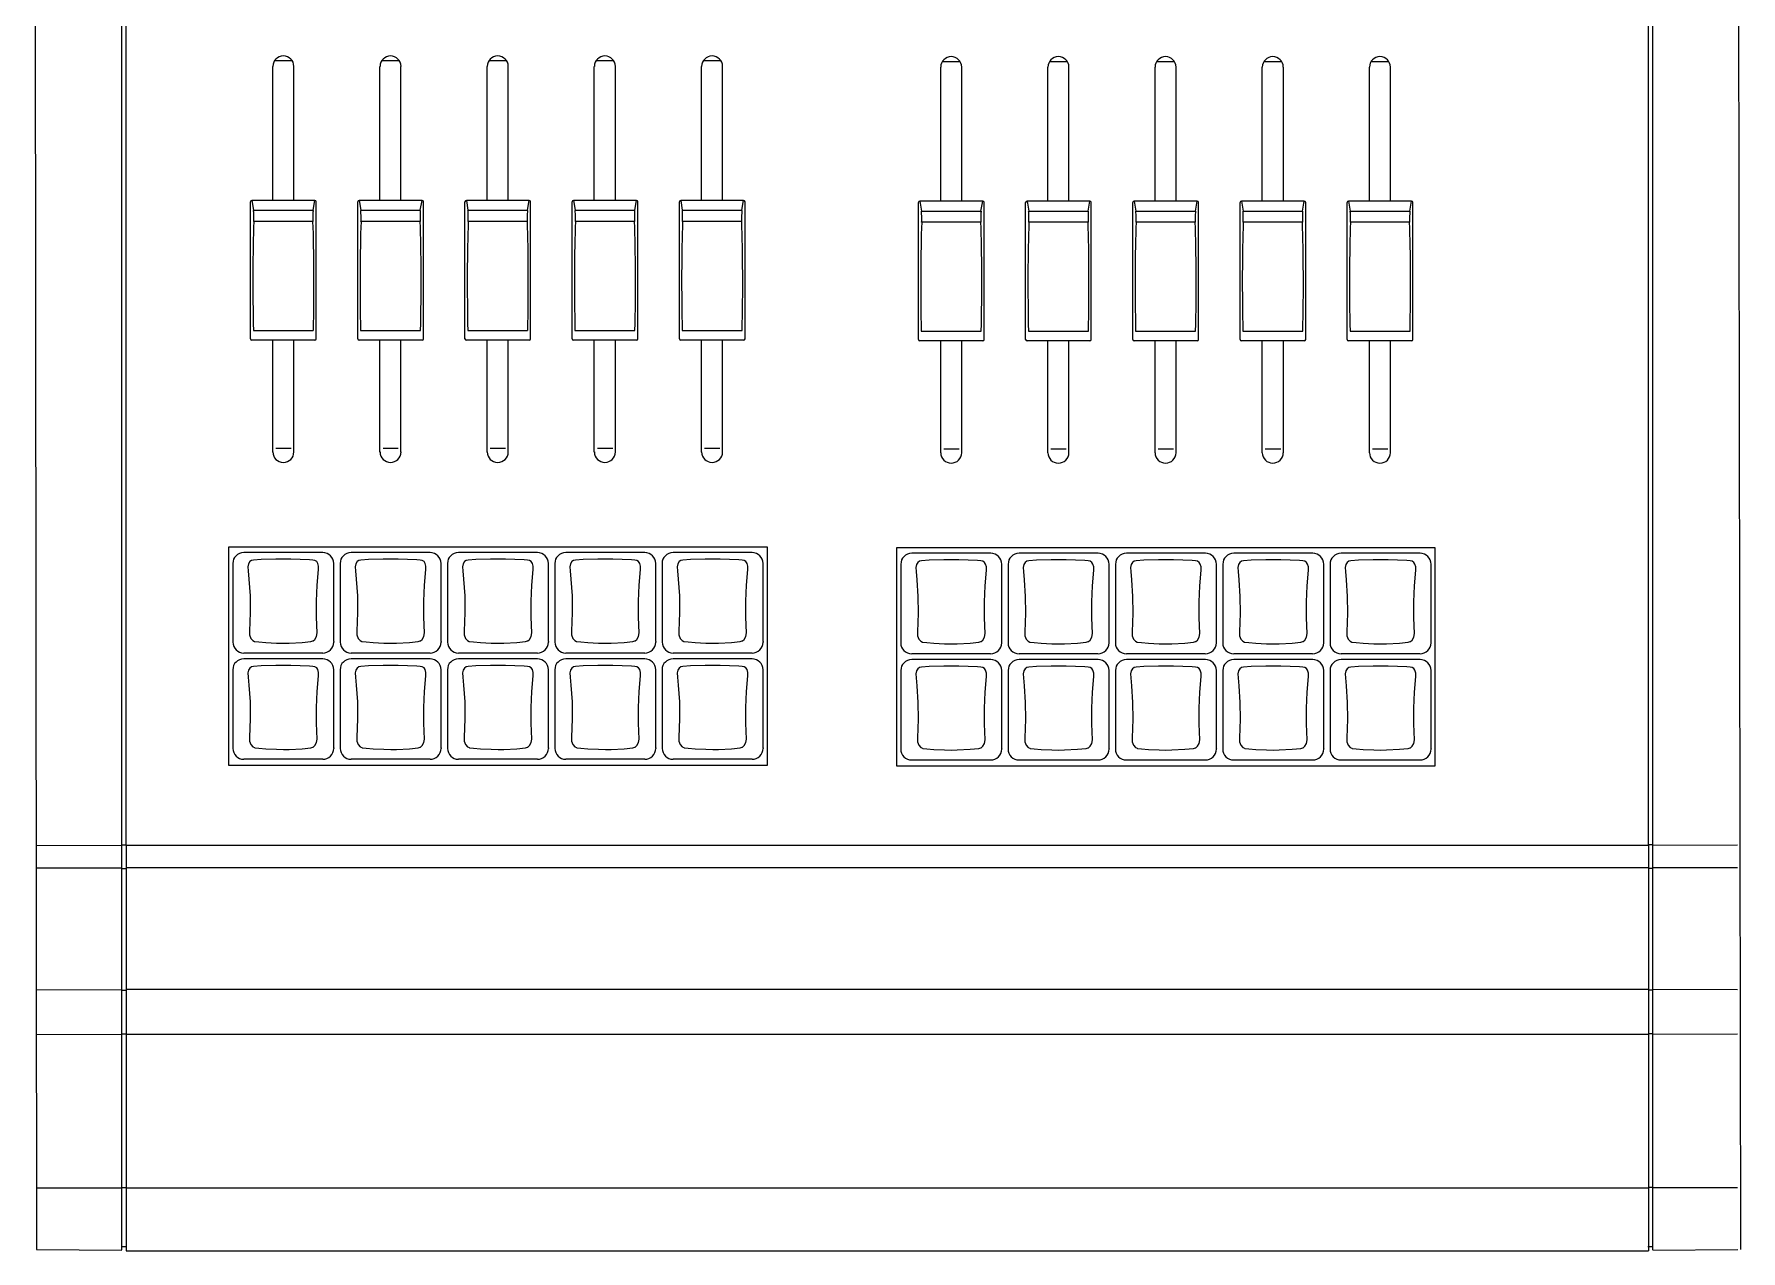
# Model space of a CAD drawing. Extents: x -49 to 275, y -8 to 142.
# Drawn here: x -4.11 to 7.98, y 55.94 to 64.55 of the extents above; entities that cross this region are included whole.
import ezdxf
from ezdxf.enums import TextEntityAlignment as Align

# ---------------------------------------------------------------- set-up
doc = ezdxf.new("R2010")
doc.units = 0
doc.header["$LTSCALE"] = 0.5
doc.header["$MEASUREMENT"] = 0
doc.layers.get('0').update_dxf_attribs({"linetype": 'CONTINUOUS'})
doc.layers.add('RISER', color=7, linetype='CONTINUOUS')
doc.styles.add('ARIAL', font='arial.ttf')

# ---------------------------------------------------------------- blocks, each defined once
blk = doc.blocks.new('*U40')
at = {"layer": 'RISER'}
for p, q in [((-5.42, -4.056), (-5.42, 7.146)), ((5.42, -4.056), (5.42, 7.146)), ((-5.39, -4.052), (-5.39, 7.12)), ((5.39, -4.052), (5.39, 7.12)), ((-6.04, 6.918), (-6.024, -6.917)), ((6.045, -6.917), (6.02, 6.915)), ((-4.351, 0.509), (-4.351, 1.457)), ((-4.213, 1.496), (-4.34, 1.496)), ((-4.202, 0.509), (-4.202, 1.457)), ((-3.592, 0.509), (-3.592, 1.457)), ((-3.454, 1.496), (-3.581, 1.496)), ((-3.443, 0.509), (-3.443, 1.457)), ((-2.833, 0.509), (-2.833, 1.457)), ((-2.695, 1.496), (-2.822, 1.496)), ((-2.684, 0.509), (-2.684, 1.457)), ((-2.074, 0.509), (-2.074, 1.457)), ((-1.936, 1.496), (-2.063, 1.496)), ((-1.925, 0.509), (-1.925, 1.457)), ((-1.315, 0.509), (-1.315, 1.457)), ((-1.177, 1.496), (-1.304, 1.496)), ((-1.166, 0.509), (-1.166, 1.457)), ((0.379, 0.504), (0.379, 1.452)), ((0.516, 1.491), (0.39, 1.491)), ((0.528, 0.504), (0.528, 1.452)), ((1.138, 0.504), (1.138, 1.452)), ((1.275, 1.491), (1.149, 1.491)), ((1.287, 0.504), (1.287, 1.452)), ((1.897, 0.504), (1.897, 1.452)), ((2.034, 1.491), (1.908, 1.491)), ((2.046, 0.504), (2.046, 1.452)), ((2.656, 0.504), (2.656, 1.452)), ((2.793, 1.491), (2.667, 1.491)), ((2.805, 0.504), (2.805, 1.452)), ((3.415, 0.504), (3.415, 1.452)), ((3.552, 1.491), (3.426, 1.491)), ((3.564, 0.504), (3.564, 1.452)), ((-4.508, -0.471), (-4.508, 0.499)), ((-4.498, 0.509), (-4.487, 0.439)), ((-4.053, 0.509), (-4.498, 0.509)), ((-4.065, 0.439), (-4.053, 0.509)), ((-4.043, -0.471), (-4.043, 0.499)), ((-3.749, -0.471), (-3.749, 0.499)), ((-3.739, 0.509), (-3.728, 0.439)), ((-3.294, 0.509), (-3.739, 0.509)), ((-3.306, 0.439), (-3.294, 0.509)), ((-3.284, -0.471), (-3.284, 0.499)), ((-2.99, -0.471), (-2.99, 0.499)), ((-2.98, 0.509), (-2.969, 0.439)), ((-2.535, 0.509), (-2.98, 0.509)), ((-2.547, 0.439), (-2.535, 0.509)), ((-2.525, -0.471), (-2.525, 0.499)), ((-2.231, -0.471), (-2.231, 0.499)), ((-2.221, 0.509), (-2.21, 0.439)), ((-1.776, 0.509), (-2.221, 0.509)), ((-1.788, 0.439), (-1.776, 0.509)), ((-1.766, -0.471), (-1.766, 0.499)), ((-1.472, -0.471), (-1.472, 0.499)), ((-1.462, 0.509), (-1.451, 0.439)), ((-1.017, 0.509), (-1.462, 0.509)), ((-1.029, 0.439), (-1.017, 0.509)), ((-1.007, -0.471), (-1.007, 0.499)), ((0.221, -0.476), (0.221, 0.494)), ((0.231, 0.504), (0.243, 0.434)), ((0.676, 0.504), (0.231, 0.504)), ((0.664, 0.434), (0.676, 0.504)), ((0.686, -0.476), (0.686, 0.494)), ((0.98, -0.476), (0.98, 0.494)), ((0.99, 0.504), (1.002, 0.434)), ((1.435, 0.504), (0.99, 0.504)), ((1.423, 0.434), (1.435, 0.504)), ((1.445, -0.476), (1.445, 0.494)), ((1.739, -0.476), (1.739, 0.494)), ((1.749, 0.504), (1.761, 0.434)), ((2.194, 0.504), (1.749, 0.504)), ((2.182, 0.434), (2.194, 0.504)), ((2.204, -0.476), (2.204, 0.494)), ((2.498, -0.476), (2.498, 0.494)), ((2.508, 0.504), (2.52, 0.434)), ((2.953, 0.504), (2.508, 0.504)), ((2.941, 0.434), (2.953, 0.504)), ((2.963, -0.476), (2.963, 0.494)), ((3.257, -0.476), (3.257, 0.494)), ((3.267, 0.504), (3.279, 0.434)), ((3.712, 0.504), (3.267, 0.504)), ((3.7, 0.434), (3.712, 0.504)), ((3.722, -0.476), (3.722, 0.494)), ((-4.487, 0.439), (-4.065, 0.439)), ((-3.728, 0.439), (-3.306, 0.439)), ((-2.969, 0.439), (-2.547, 0.439)), ((-2.21, 0.439), (-1.788, 0.439)), ((-1.451, 0.439), (-1.029, 0.439)), ((0.243, 0.434), (0.664, 0.434)), ((1.002, 0.434), (1.423, 0.434)), ((1.761, 0.434), (2.182, 0.434)), ((2.52, 0.434), (2.941, 0.434)), ((3.279, 0.434), (3.7, 0.434)), ((-4.066, 0.359), (-4.485, 0.359)), ((-3.307, 0.359), (-3.726, 0.359)), ((-2.548, 0.359), (-2.967, 0.359)), ((-1.789, 0.359), (-2.208, 0.359)), ((-1.03, 0.359), (-1.449, 0.359)), ((0.663, 0.354), (0.244, 0.354)), ((1.422, 0.354), (1.003, 0.354)), ((2.181, 0.354), (1.762, 0.354)), ((2.94, 0.354), (2.521, 0.354)), ((3.699, 0.354), (3.28, 0.354)), ((-4.053, -0.481), (-4.498, -0.481)), ((-4.488, -0.412), (-4.064, -0.412)), ((-4.351, -1.272), (-4.351, -0.481)), ((-4.202, -1.272), (-4.202, -0.481)), ((-3.294, -0.481), (-3.739, -0.481)), ((-3.729, -0.412), (-3.305, -0.412)), ((-3.592, -1.272), (-3.592, -0.481)), ((-3.443, -1.272), (-3.443, -0.481)), ((-2.535, -0.481), (-2.98, -0.481)), ((-2.97, -0.412), (-2.546, -0.412)), ((-2.833, -1.272), (-2.833, -0.481)), ((-2.684, -1.272), (-2.684, -0.481)), ((-1.776, -0.481), (-2.221, -0.481)), ((-2.211, -0.412), (-1.787, -0.412)), ((-2.074, -1.272), (-2.074, -0.481)), ((-1.925, -1.272), (-1.925, -0.481)), ((-1.017, -0.481), (-1.462, -0.481)), ((-1.452, -0.412), (-1.028, -0.412)), ((-1.315, -1.272), (-1.315, -0.481)), ((-1.166, -1.272), (-1.166, -0.481)), ((0.241, -0.417), (0.666, -0.417)), ((1, -0.417), (1.425, -0.417)), ((1.759, -0.417), (2.184, -0.417)), ((2.518, -0.417), (2.943, -0.417)), ((3.277, -0.417), (3.702, -0.417)), ((0.676, -0.486), (0.231, -0.486)), ((0.379, -1.277), (0.379, -0.486)), ((0.528, -1.277), (0.528, -0.486)), ((1.435, -0.486), (0.99, -0.486)), ((1.138, -1.277), (1.138, -0.486)), ((1.287, -1.277), (1.287, -0.486)), ((2.194, -0.486), (1.749, -0.486)), ((1.897, -1.277), (1.897, -0.486)), ((2.046, -1.277), (2.046, -0.486)), ((2.953, -0.486), (2.508, -0.486)), ((2.656, -1.277), (2.656, -0.486)), ((2.805, -1.277), (2.805, -0.486)), ((3.712, -0.486), (3.267, -0.486)), ((3.415, -1.277), (3.415, -0.486)), ((3.564, -1.277), (3.564, -0.486)), ((-4.329, -1.245), (-4.221, -1.245)), ((-3.57, -1.245), (-3.462, -1.245)), ((-2.811, -1.245), (-2.703, -1.245)), ((-2.052, -1.245), (-1.944, -1.245)), ((-1.293, -1.245), (-1.185, -1.245)), ((0.4, -1.249), (0.509, -1.249)), ((1.159, -1.249), (1.268, -1.249)), ((1.918, -1.249), (2.027, -1.249)), ((2.677, -1.249), (2.786, -1.249)), ((3.436, -1.249), (3.545, -1.249)), ((-0.848, -1.945), (-4.664, -1.945)), ((-4.664, -1.945), (-4.664, -3.489)), ((-3.997, -1.983), (-4.556, -1.983)), ((-3.237, -1.983), (-3.796, -1.983)), ((-2.477, -1.983), (-3.036, -1.983)), ((-1.717, -1.983), (-2.276, -1.983)), ((-0.957, -1.983), (-1.516, -1.983)), ((-0.848, -3.489), (-0.848, -1.945)), ((3.881, -1.95), (0.065, -1.95)), ((0.065, -1.95), (0.065, -3.494)), ((0.733, -1.988), (0.174, -1.988)), ((1.493, -1.988), (0.934, -1.988)), ((2.253, -1.988), (1.694, -1.988)), ((3.013, -1.988), (2.454, -1.988)), ((3.773, -1.988), (3.214, -1.988)), ((3.881, -3.494), (3.881, -1.95)), ((-4.634, -2.061), (-4.634, -2.614)), ((-3.919, -2.614), (-3.919, -2.061)), ((-3.874, -2.061), (-3.874, -2.614)), ((-3.159, -2.614), (-3.159, -2.061)), ((-3.114, -2.061), (-3.114, -2.614)), ((-2.399, -2.614), (-2.399, -2.061)), ((-2.354, -2.061), (-2.354, -2.614)), ((-1.639, -2.614), (-1.639, -2.061)), ((-1.594, -2.061), (-1.594, -2.614)), ((-0.879, -2.614), (-0.879, -2.061)), ((0.096, -2.066), (0.096, -2.619)), ((0.811, -2.619), (0.811, -2.066)), ((0.856, -2.066), (0.856, -2.619)), ((1.571, -2.619), (1.571, -2.066)), ((1.616, -2.066), (1.616, -2.619)), ((2.331, -2.619), (2.331, -2.066)), ((2.376, -2.066), (2.376, -2.619)), ((3.091, -2.619), (3.091, -2.066)), ((3.136, -2.066), (3.136, -2.619)), ((3.851, -2.619), (3.851, -2.066)), ((-4.634, -2.614), (-4.634, -2.618)), ((-3.919, -2.614), (-3.919, -2.618)), ((-3.874, -2.614), (-3.874, -2.618)), ((-3.159, -2.614), (-3.159, -2.618)), ((-3.114, -2.614), (-3.114, -2.618)), ((-2.399, -2.614), (-2.399, -2.618)), ((-2.354, -2.614), (-2.354, -2.618)), ((-1.639, -2.614), (-1.639, -2.618)), ((-1.594, -2.614), (-1.594, -2.618)), ((-0.879, -2.614), (-0.879, -2.618)), ((0.096, -2.619), (0.096, -2.623)), ((0.811, -2.619), (0.81, -2.623)), ((0.856, -2.619), (0.856, -2.623)), ((1.571, -2.619), (1.57, -2.623)), ((1.616, -2.619), (1.616, -2.623)), ((2.331, -2.619), (2.33, -2.623)), ((2.376, -2.619), (2.376, -2.623)), ((3.091, -2.619), (3.09, -2.623)), ((3.136, -2.619), (3.136, -2.623)), ((3.851, -2.619), (3.85, -2.623)), ((-3.997, -2.695), (-4.556, -2.695)), ((-3.997, -2.736), (-4.556, -2.736)), ((-3.237, -2.695), (-3.796, -2.695)), ((-3.237, -2.736), (-3.796, -2.736)), ((-2.477, -2.695), (-3.036, -2.695)), ((-2.477, -2.736), (-3.036, -2.736)), ((-1.717, -2.695), (-2.276, -2.695)), ((-1.717, -2.736), (-2.276, -2.736)), ((-0.957, -2.695), (-1.516, -2.695)), ((-0.957, -2.736), (-1.516, -2.736)), ((0.732, -2.7), (0.174, -2.7)), ((0.733, -2.741), (0.174, -2.741)), ((1.492, -2.7), (0.934, -2.7)), ((1.493, -2.741), (0.934, -2.741)), ((2.252, -2.7), (1.694, -2.7)), ((2.253, -2.741), (1.694, -2.741)), ((3.012, -2.7), (2.454, -2.7)), ((3.013, -2.741), (2.454, -2.741)), ((3.772, -2.7), (3.214, -2.7)), ((3.773, -2.741), (3.214, -2.741)), ((-4.634, -2.813), (-4.634, -3.366)), ((-3.919, -3.366), (-3.919, -2.813)), ((-3.874, -2.813), (-3.874, -3.366)), ((-3.159, -3.366), (-3.159, -2.813)), ((-3.114, -2.813), (-3.114, -3.366)), ((-2.399, -3.366), (-2.399, -2.813)), ((-2.354, -2.813), (-2.354, -3.366)), ((-1.639, -3.366), (-1.639, -2.813)), ((-1.594, -2.813), (-1.594, -3.366)), ((-0.879, -3.366), (-0.879, -2.813)), ((0.096, -2.818), (0.096, -3.371)), ((0.811, -3.371), (0.811, -2.818)), ((0.856, -2.818), (0.856, -3.371)), ((1.571, -3.371), (1.571, -2.818)), ((1.616, -2.818), (1.616, -3.371)), ((2.331, -3.371), (2.331, -2.818)), ((2.376, -2.818), (2.376, -3.371)), ((3.091, -3.371), (3.091, -2.818)), ((3.136, -2.818), (3.136, -3.371)), ((3.851, -3.371), (3.851, -2.818)), ((-4.634, -3.366), (-4.634, -3.37)), ((-3.919, -3.366), (-3.919, -3.37)), ((-3.874, -3.366), (-3.874, -3.37)), ((-3.159, -3.366), (-3.159, -3.37)), ((-3.114, -3.366), (-3.114, -3.37)), ((-2.399, -3.366), (-2.399, -3.37)), ((-2.354, -3.366), (-2.354, -3.37)), ((-1.639, -3.366), (-1.639, -3.37)), ((-1.594, -3.366), (-1.594, -3.37)), ((-0.879, -3.366), (-0.879, -3.37)), ((0.096, -3.371), (0.096, -3.375)), ((0.811, -3.371), (0.81, -3.375)), ((0.856, -3.371), (0.856, -3.375)), ((1.571, -3.371), (1.57, -3.375)), ((1.616, -3.371), (1.616, -3.375)), ((2.331, -3.371), (2.33, -3.375)), ((2.376, -3.371), (2.376, -3.375)), ((3.091, -3.371), (3.09, -3.375)), ((3.136, -3.371), (3.136, -3.375)), ((3.851, -3.371), (3.85, -3.375)), ((-4.664, -3.489), (-0.848, -3.489)), ((-3.997, -3.447), (-4.556, -3.447)), ((-3.237, -3.447), (-3.796, -3.447)), ((-2.477, -3.447), (-3.036, -3.447)), ((-1.717, -3.447), (-2.276, -3.447)), ((-0.957, -3.447), (-1.516, -3.447)), ((0.065, -3.494), (3.881, -3.494)), ((0.732, -3.452), (0.174, -3.452)), ((1.492, -3.452), (0.934, -3.452)), ((2.252, -3.452), (1.694, -3.452)), ((3.012, -3.452), (2.454, -3.452)), ((3.772, -3.452), (3.214, -3.452)), ((-6.021, -4.055), (-5.42, -4.056)), ((-5.42, -4.052), (-5.39, -4.052)), ((-5.42, -4.214), (-5.42, -4.056)), ((-5.39, -4.052), (-5.39, -4.056)), ((5.39, -4.056), (-5.39, -4.056)), ((-5.39, -4.056), (-5.39, -4.215)), ((5.39, -4.052), (5.39, -4.056)), ((5.42, -4.052), (5.39, -4.052)), ((5.39, -4.056), (5.39, -4.215)), ((6.02, -4.055), (5.42, -4.056)), ((5.42, -4.214), (5.42, -4.056)), ((-6.021, -4.215), (-5.42, -4.214)), ((-5.42, -5.077), (-5.42, -4.214)), ((-5.42, -4.22), (-5.39, -4.22)), ((5.39, -4.215), (-5.39, -4.215)), ((-5.39, -4.215), (-5.39, -5.077)), ((5.39, -4.215), (5.39, -5.077)), ((5.42, -4.22), (5.39, -4.22)), ((6.02, -4.215), (5.42, -4.214)), ((5.42, -5.077), (5.42, -4.214)), ((-6.021, -5.078), (-5.42, -5.077)), ((-5.42, -5.394), (-5.42, -5.077)), ((-5.42, -5.082), (-5.39, -5.082)), ((5.39, -5.077), (-5.39, -5.077)), ((-5.39, -5.077), (-5.39, -5.395)), ((5.39, -5.077), (5.39, -5.395)), ((5.42, -5.082), (5.39, -5.082)), ((6.02, -5.078), (5.42, -5.077)), ((5.42, -5.394), (5.42, -5.077)), ((-6.021, -5.393), (-5.42, -5.394)), ((-5.42, -5.39), (-5.39, -5.39)), ((-5.42, -6.481), (-5.42, -5.394)), ((5.39, -5.395), (-5.39, -5.395)), ((-5.39, -5.395), (-5.39, -6.482)), ((5.42, -5.39), (5.39, -5.39)), ((5.39, -5.395), (5.39, -6.482)), ((6.02, -5.393), (5.42, -5.394)), ((5.42, -6.481), (5.42, -5.394)), ((-6.021, -6.48), (-5.42, -6.481)), ((-5.42, -6.477), (-5.39, -6.477)), ((-5.42, -6.92), (-5.42, -6.481)), ((5.39, -6.482), (-5.39, -6.482)), ((-5.39, -6.482), (-5.39, -6.925)), ((5.42, -6.477), (5.39, -6.477)), ((5.39, -6.482), (5.39, -6.925)), ((6.02, -6.48), (5.42, -6.481)), ((5.42, -6.92), (5.42, -6.481)), ((-6.024, -6.917), (-5.42, -6.922)), ((-5.425, -6.896), (-5.386, -6.896)), ((-5.39, -6.926), (5.39, -6.926)), ((5.386, -6.896), (5.424, -6.896)), ((5.42, -6.922), (6.024, -6.917))]:
    blk.add_line(p, q, dxfattribs=at)
at = {"layer": 'RISER', "flags": 128}
for points in [[(-4.276, -2.625), (-4.234, -2.624), (-4.142, -2.619), (-4.081, -2.613), (-4.066, -2.609), (-4.065, -2.608), (-4.052, -2.598), (-4.041, -2.577), (-4.036, -2.552), (-4.042, -2.44), (-4.042, -2.327), (-4.037, -2.214), (-4.026, -2.103), (-4.026, -2.081), (-4.032, -2.06), (-4.04, -2.048), (-4.052, -2.04), (-4.066, -2.037), (-4.091, -2.035), (-4.222, -2.03), (-4.33, -2.03), (-4.433, -2.033), (-4.488, -2.037), (-4.502, -2.04), (-4.513, -2.048), (-4.522, -2.063), (-4.527, -2.084), (-4.526, -2.113), (-4.52, -2.171), (-4.512, -2.289), (-4.51, -2.407), (-4.516, -2.539), (-4.515, -2.567), (-4.506, -2.591), (-4.492, -2.606), (-4.481, -2.612), (-4.478, -2.612), (-4.449, -2.616), (-4.4, -2.62), (-4.324, -2.624), (-4.276, -2.625)], [(-3.516, -2.625), (-3.474, -2.624), (-3.382, -2.619), (-3.321, -2.613), (-3.306, -2.609), (-3.305, -2.608), (-3.292, -2.598), (-3.281, -2.577), (-3.276, -2.552), (-3.282, -2.44), (-3.282, -2.327), (-3.277, -2.214), (-3.266, -2.103), (-3.266, -2.081), (-3.272, -2.06), (-3.28, -2.048), (-3.292, -2.04), (-3.306, -2.037), (-3.331, -2.035), (-3.462, -2.03), (-3.57, -2.03), (-3.673, -2.033), (-3.728, -2.037), (-3.742, -2.04), (-3.753, -2.048), (-3.762, -2.063), (-3.767, -2.084), (-3.766, -2.113), (-3.76, -2.171), (-3.752, -2.289), (-3.75, -2.407), (-3.756, -2.539), (-3.755, -2.567), (-3.746, -2.591), (-3.732, -2.606), (-3.721, -2.612), (-3.718, -2.612), (-3.689, -2.616), (-3.64, -2.62), (-3.564, -2.624), (-3.516, -2.625)], [(-2.756, -2.625), (-2.714, -2.624), (-2.622, -2.619), (-2.561, -2.613), (-2.546, -2.609), (-2.545, -2.608), (-2.532, -2.598), (-2.521, -2.577), (-2.516, -2.552), (-2.522, -2.44), (-2.522, -2.327), (-2.517, -2.214), (-2.506, -2.103), (-2.506, -2.081), (-2.512, -2.06), (-2.52, -2.048), (-2.532, -2.04), (-2.546, -2.037), (-2.571, -2.035), (-2.702, -2.03), (-2.81, -2.03), (-2.913, -2.033), (-2.968, -2.037), (-2.982, -2.04), (-2.993, -2.048), (-3.002, -2.063), (-3.007, -2.084), (-3.006, -2.113), (-3, -2.171), (-2.992, -2.289), (-2.99, -2.407), (-2.996, -2.539), (-2.995, -2.567), (-2.986, -2.591), (-2.972, -2.606), (-2.961, -2.612), (-2.958, -2.612), (-2.929, -2.616), (-2.88, -2.62), (-2.804, -2.624), (-2.756, -2.625)], [(-1.996, -2.625), (-1.954, -2.624), (-1.862, -2.619), (-1.801, -2.613), (-1.786, -2.609), (-1.785, -2.608), (-1.772, -2.598), (-1.761, -2.577), (-1.756, -2.552), (-1.762, -2.44), (-1.762, -2.327), (-1.757, -2.214), (-1.746, -2.103), (-1.746, -2.081), (-1.752, -2.06), (-1.76, -2.048), (-1.772, -2.04), (-1.786, -2.037), (-1.811, -2.035), (-1.942, -2.03), (-2.05, -2.03), (-2.153, -2.033), (-2.208, -2.037), (-2.222, -2.04), (-2.233, -2.048), (-2.242, -2.063), (-2.247, -2.084), (-2.246, -2.113), (-2.24, -2.171), (-2.232, -2.289), (-2.23, -2.407), (-2.236, -2.539), (-2.235, -2.567), (-2.226, -2.591), (-2.212, -2.606), (-2.201, -2.612), (-2.198, -2.612), (-2.169, -2.616), (-2.12, -2.62), (-2.044, -2.624), (-1.996, -2.625)], [(-1.236, -2.625), (-1.194, -2.624), (-1.102, -2.619), (-1.041, -2.613), (-1.026, -2.609), (-1.025, -2.608), (-1.012, -2.598), (-1.001, -2.577), (-0.996, -2.552), (-1.002, -2.44), (-1.002, -2.327), (-0.997, -2.214), (-0.986, -2.103), (-0.986, -2.081), (-0.992, -2.06), (-1, -2.048), (-1.012, -2.04), (-1.026, -2.037), (-1.051, -2.035), (-1.182, -2.03), (-1.29, -2.03), (-1.393, -2.033), (-1.448, -2.037), (-1.462, -2.04), (-1.473, -2.048), (-1.482, -2.063), (-1.487, -2.084), (-1.486, -2.113), (-1.48, -2.171), (-1.472, -2.289), (-1.47, -2.407), (-1.476, -2.539), (-1.475, -2.567), (-1.466, -2.591), (-1.452, -2.606), (-1.441, -2.612), (-1.438, -2.612), (-1.409, -2.616), (-1.36, -2.62), (-1.284, -2.624), (-1.236, -2.625)], [(0.453, -2.63), (0.495, -2.629), (0.588, -2.624), (0.648, -2.618), (0.663, -2.614), (0.665, -2.613), (0.677, -2.603), (0.689, -2.582), (0.693, -2.557), (0.688, -2.445), (0.688, -2.332), (0.693, -2.219), (0.703, -2.108), (0.704, -2.085), (0.697, -2.065), (0.689, -2.053), (0.678, -2.045), (0.663, -2.042), (0.639, -2.04), (0.507, -2.035), (0.4, -2.035), (0.296, -2.038), (0.242, -2.042), (0.228, -2.045), (0.217, -2.053), (0.207, -2.068), (0.202, -2.089), (0.204, -2.118), (0.21, -2.176), (0.217, -2.294), (0.219, -2.412), (0.214, -2.544), (0.215, -2.572), (0.224, -2.596), (0.237, -2.611), (0.249, -2.617), (0.252, -2.617), (0.281, -2.621), (0.329, -2.625), (0.405, -2.629), (0.453, -2.63)], [(1.213, -2.63), (1.255, -2.629), (1.348, -2.624), (1.408, -2.618), (1.423, -2.614), (1.425, -2.613), (1.437, -2.603), (1.449, -2.582), (1.453, -2.557), (1.448, -2.445), (1.448, -2.332), (1.453, -2.219), (1.463, -2.108), (1.464, -2.085), (1.457, -2.065), (1.449, -2.053), (1.438, -2.045), (1.423, -2.042), (1.399, -2.04), (1.267, -2.035), (1.16, -2.035), (1.056, -2.038), (1.002, -2.042), (0.988, -2.045), (0.977, -2.053), (0.967, -2.068), (0.962, -2.089), (0.964, -2.118), (0.97, -2.176), (0.977, -2.294), (0.979, -2.412), (0.974, -2.544), (0.975, -2.572), (0.984, -2.596), (0.997, -2.611), (1.009, -2.617), (1.012, -2.617), (1.041, -2.621), (1.089, -2.625), (1.165, -2.629), (1.213, -2.63)], [(1.973, -2.63), (2.015, -2.629), (2.108, -2.624), (2.168, -2.618), (2.183, -2.614), (2.185, -2.613), (2.197, -2.603), (2.209, -2.582), (2.213, -2.557), (2.208, -2.445), (2.208, -2.332), (2.213, -2.219), (2.223, -2.108), (2.224, -2.085), (2.217, -2.065), (2.209, -2.053), (2.198, -2.045), (2.183, -2.042), (2.159, -2.04), (2.027, -2.035), (1.92, -2.035), (1.816, -2.038), (1.762, -2.042), (1.748, -2.045), (1.737, -2.053), (1.727, -2.068), (1.722, -2.089), (1.724, -2.118), (1.73, -2.176), (1.737, -2.294), (1.739, -2.412), (1.734, -2.544), (1.735, -2.572), (1.744, -2.596), (1.757, -2.611), (1.769, -2.617), (1.772, -2.617), (1.801, -2.621), (1.849, -2.625), (1.925, -2.629), (1.973, -2.63)], [(2.733, -2.63), (2.775, -2.629), (2.868, -2.624), (2.928, -2.618), (2.943, -2.614), (2.945, -2.613), (2.957, -2.603), (2.969, -2.582), (2.973, -2.557), (2.968, -2.445), (2.968, -2.332), (2.973, -2.219), (2.983, -2.108), (2.984, -2.085), (2.977, -2.065), (2.969, -2.053), (2.958, -2.045), (2.943, -2.042), (2.919, -2.04), (2.787, -2.035), (2.68, -2.035), (2.576, -2.038), (2.522, -2.042), (2.508, -2.045), (2.497, -2.053), (2.487, -2.068), (2.482, -2.089), (2.484, -2.118), (2.49, -2.176), (2.497, -2.294), (2.499, -2.412), (2.494, -2.544), (2.495, -2.572), (2.504, -2.596), (2.517, -2.611), (2.529, -2.617), (2.532, -2.617), (2.561, -2.621), (2.609, -2.625), (2.685, -2.629), (2.733, -2.63)], [(3.493, -2.63), (3.535, -2.629), (3.628, -2.624), (3.688, -2.618), (3.703, -2.614), (3.705, -2.613), (3.717, -2.603), (3.729, -2.582), (3.733, -2.557), (3.728, -2.445), (3.728, -2.332), (3.733, -2.219), (3.743, -2.108), (3.744, -2.085), (3.737, -2.065), (3.729, -2.053), (3.718, -2.045), (3.703, -2.042), (3.679, -2.04), (3.547, -2.035), (3.44, -2.035), (3.336, -2.038), (3.282, -2.042), (3.268, -2.045), (3.257, -2.053), (3.247, -2.068), (3.242, -2.089), (3.244, -2.118), (3.25, -2.176), (3.257, -2.294), (3.259, -2.412), (3.254, -2.544), (3.255, -2.572), (3.264, -2.596), (3.277, -2.611), (3.289, -2.617), (3.292, -2.617), (3.321, -2.621), (3.369, -2.625), (3.445, -2.629), (3.493, -2.63)], [(-4.276, -3.377), (-4.234, -3.377), (-4.142, -3.372), (-4.081, -3.366), (-4.066, -3.361), (-4.065, -3.361), (-4.052, -3.35), (-4.041, -3.329), (-4.036, -3.304), (-4.042, -3.192), (-4.042, -3.08), (-4.037, -2.966), (-4.026, -2.856), (-4.026, -2.833), (-4.032, -2.812), (-4.04, -2.8), (-4.052, -2.792), (-4.066, -2.789), (-4.091, -2.787), (-4.222, -2.782), (-4.33, -2.782), (-4.433, -2.786), (-4.488, -2.789), (-4.502, -2.792), (-4.513, -2.801), (-4.522, -2.815), (-4.527, -2.836), (-4.526, -2.865), (-4.52, -2.923), (-4.512, -3.041), (-4.51, -3.159), (-4.516, -3.292), (-4.515, -3.319), (-4.506, -3.343), (-4.492, -3.358), (-4.481, -3.364), (-4.478, -3.365), (-4.449, -3.368), (-4.4, -3.372), (-4.324, -3.376), (-4.276, -3.377)], [(-3.516, -3.377), (-3.474, -3.377), (-3.382, -3.372), (-3.321, -3.366), (-3.306, -3.361), (-3.305, -3.361), (-3.292, -3.35), (-3.281, -3.329), (-3.276, -3.304), (-3.282, -3.192), (-3.282, -3.08), (-3.277, -2.966), (-3.266, -2.856), (-3.266, -2.833), (-3.272, -2.812), (-3.28, -2.8), (-3.292, -2.792), (-3.306, -2.789), (-3.331, -2.787), (-3.462, -2.782), (-3.57, -2.782), (-3.673, -2.786), (-3.728, -2.789), (-3.742, -2.792), (-3.753, -2.801), (-3.762, -2.815), (-3.767, -2.836), (-3.766, -2.865), (-3.76, -2.923), (-3.752, -3.041), (-3.75, -3.159), (-3.756, -3.292), (-3.755, -3.319), (-3.746, -3.343), (-3.732, -3.358), (-3.721, -3.364), (-3.718, -3.365), (-3.689, -3.368), (-3.64, -3.372), (-3.564, -3.376), (-3.516, -3.377)], [(-2.756, -3.377), (-2.714, -3.377), (-2.622, -3.372), (-2.561, -3.366), (-2.546, -3.361), (-2.545, -3.361), (-2.532, -3.35), (-2.521, -3.329), (-2.516, -3.304), (-2.522, -3.192), (-2.522, -3.08), (-2.517, -2.966), (-2.506, -2.856), (-2.506, -2.833), (-2.512, -2.812), (-2.52, -2.8), (-2.532, -2.792), (-2.546, -2.789), (-2.571, -2.787), (-2.702, -2.782), (-2.81, -2.782), (-2.913, -2.786), (-2.968, -2.789), (-2.982, -2.792), (-2.993, -2.801), (-3.002, -2.815), (-3.007, -2.836), (-3.006, -2.865), (-3, -2.923), (-2.992, -3.041), (-2.99, -3.159), (-2.996, -3.292), (-2.995, -3.319), (-2.986, -3.343), (-2.972, -3.358), (-2.961, -3.364), (-2.958, -3.365), (-2.929, -3.368), (-2.88, -3.372), (-2.804, -3.376), (-2.756, -3.377)], [(-1.996, -3.377), (-1.954, -3.377), (-1.862, -3.372), (-1.801, -3.366), (-1.786, -3.361), (-1.785, -3.361), (-1.772, -3.35), (-1.761, -3.329), (-1.756, -3.304), (-1.762, -3.192), (-1.762, -3.08), (-1.757, -2.966), (-1.746, -2.856), (-1.746, -2.833), (-1.752, -2.812), (-1.76, -2.8), (-1.772, -2.792), (-1.786, -2.789), (-1.811, -2.787), (-1.942, -2.782), (-2.05, -2.782), (-2.153, -2.786), (-2.208, -2.789), (-2.222, -2.792), (-2.233, -2.801), (-2.242, -2.815), (-2.247, -2.836), (-2.246, -2.865), (-2.24, -2.923), (-2.232, -3.041), (-2.23, -3.159), (-2.236, -3.292), (-2.235, -3.319), (-2.226, -3.343), (-2.212, -3.358), (-2.201, -3.364), (-2.198, -3.365), (-2.169, -3.368), (-2.12, -3.372), (-2.044, -3.376), (-1.996, -3.377)], [(-1.236, -3.377), (-1.194, -3.377), (-1.102, -3.372), (-1.041, -3.366), (-1.026, -3.361), (-1.025, -3.361), (-1.012, -3.35), (-1.001, -3.329), (-0.996, -3.304), (-1.002, -3.192), (-1.002, -3.08), (-0.997, -2.966), (-0.986, -2.856), (-0.986, -2.833), (-0.992, -2.812), (-1, -2.8), (-1.012, -2.792), (-1.026, -2.789), (-1.051, -2.787), (-1.182, -2.782), (-1.29, -2.782), (-1.393, -2.786), (-1.448, -2.789), (-1.462, -2.792), (-1.473, -2.801), (-1.482, -2.815), (-1.487, -2.836), (-1.486, -2.865), (-1.48, -2.923), (-1.472, -3.041), (-1.47, -3.159), (-1.476, -3.292), (-1.475, -3.319), (-1.466, -3.343), (-1.452, -3.358), (-1.441, -3.364), (-1.438, -3.365), (-1.409, -3.368), (-1.36, -3.372), (-1.284, -3.376), (-1.236, -3.377)], [(0.453, -3.382), (0.495, -3.381), (0.588, -3.376), (0.648, -3.37), (0.663, -3.366), (0.665, -3.365), (0.677, -3.355), (0.689, -3.334), (0.693, -3.309), (0.688, -3.197), (0.688, -3.084), (0.693, -2.971), (0.703, -2.861), (0.704, -2.838), (0.697, -2.817), (0.689, -2.805), (0.678, -2.797), (0.663, -2.794), (0.639, -2.792), (0.507, -2.787), (0.4, -2.787), (0.296, -2.791), (0.242, -2.794), (0.228, -2.797), (0.217, -2.806), (0.207, -2.82), (0.202, -2.841), (0.204, -2.87), (0.21, -2.928), (0.217, -3.046), (0.219, -3.164), (0.214, -3.296), (0.215, -3.324), (0.224, -3.348), (0.237, -3.363), (0.249, -3.369), (0.252, -3.37), (0.281, -3.373), (0.329, -3.377), (0.405, -3.381), (0.453, -3.382)], [(1.213, -3.382), (1.255, -3.381), (1.348, -3.376), (1.408, -3.37), (1.423, -3.366), (1.425, -3.365), (1.437, -3.355), (1.449, -3.334), (1.453, -3.309), (1.448, -3.197), (1.448, -3.084), (1.453, -2.971), (1.463, -2.861), (1.464, -2.838), (1.457, -2.817), (1.449, -2.805), (1.438, -2.797), (1.423, -2.794), (1.399, -2.792), (1.267, -2.787), (1.16, -2.787), (1.056, -2.791), (1.002, -2.794), (0.988, -2.797), (0.977, -2.806), (0.967, -2.82), (0.962, -2.841), (0.964, -2.87), (0.97, -2.928), (0.977, -3.046), (0.979, -3.164), (0.974, -3.296), (0.975, -3.324), (0.984, -3.348), (0.997, -3.363), (1.009, -3.369), (1.012, -3.37), (1.041, -3.373), (1.089, -3.377), (1.165, -3.381), (1.213, -3.382)], [(1.973, -3.382), (2.015, -3.381), (2.108, -3.376), (2.168, -3.37), (2.183, -3.366), (2.185, -3.365), (2.197, -3.355), (2.209, -3.334), (2.213, -3.309), (2.208, -3.197), (2.208, -3.084), (2.213, -2.971), (2.223, -2.861), (2.224, -2.838), (2.217, -2.817), (2.209, -2.805), (2.198, -2.797), (2.183, -2.794), (2.159, -2.792), (2.027, -2.787), (1.92, -2.787), (1.816, -2.791), (1.762, -2.794), (1.748, -2.797), (1.737, -2.806), (1.727, -2.82), (1.722, -2.841), (1.724, -2.87), (1.73, -2.928), (1.737, -3.046), (1.739, -3.164), (1.734, -3.296), (1.735, -3.324), (1.744, -3.348), (1.757, -3.363), (1.769, -3.369), (1.772, -3.37), (1.801, -3.373), (1.849, -3.377), (1.925, -3.381), (1.973, -3.382)], [(2.733, -3.382), (2.775, -3.381), (2.868, -3.376), (2.928, -3.37), (2.943, -3.366), (2.945, -3.365), (2.957, -3.355), (2.969, -3.334), (2.973, -3.309), (2.968, -3.197), (2.968, -3.084), (2.973, -2.971), (2.983, -2.861), (2.984, -2.838), (2.977, -2.817), (2.969, -2.805), (2.958, -2.797), (2.943, -2.794), (2.919, -2.792), (2.787, -2.787), (2.68, -2.787), (2.576, -2.791), (2.522, -2.794), (2.508, -2.797), (2.497, -2.806), (2.487, -2.82), (2.482, -2.841), (2.484, -2.87), (2.49, -2.928), (2.497, -3.046), (2.499, -3.164), (2.494, -3.296), (2.495, -3.324), (2.504, -3.348), (2.517, -3.363), (2.529, -3.369), (2.532, -3.37), (2.561, -3.373), (2.609, -3.377), (2.685, -3.381), (2.733, -3.382)], [(3.493, -3.382), (3.535, -3.381), (3.628, -3.376), (3.688, -3.37), (3.703, -3.366), (3.705, -3.365), (3.717, -3.355), (3.729, -3.334), (3.733, -3.309), (3.728, -3.197), (3.728, -3.084), (3.733, -2.971), (3.743, -2.861), (3.744, -2.838), (3.737, -2.817), (3.729, -2.805), (3.718, -2.797), (3.703, -2.794), (3.679, -2.792), (3.547, -2.787), (3.44, -2.787), (3.336, -2.791), (3.282, -2.794), (3.268, -2.797), (3.257, -2.806), (3.247, -2.82), (3.242, -2.841), (3.244, -2.87), (3.25, -2.928), (3.257, -3.046), (3.259, -3.164), (3.254, -3.296), (3.255, -3.324), (3.264, -3.348), (3.277, -3.363), (3.289, -3.369), (3.292, -3.37), (3.321, -3.373), (3.369, -3.377), (3.445, -3.381), (3.493, -3.382)]]:
    blk.add_lwpolyline(points, dxfattribs=at)
at = {"layer": 'RISER'}
for centre, radius, start, end in [((-4.276, 1.457), 0.0745, 0.4511, 179.5489), ((-3.517, 1.457), 0.0745, 0.4511, 179.5489), ((-2.758, 1.457), 0.0745, 0.4511, 179.5489), ((-1.999, 1.457), 0.0745, 0.4511, 179.5489), ((-1.24, 1.457), 0.0745, 0.4511, 179.5489), ((0.453, 1.452), 0.0745, 0.4511, 179.5489), ((1.212, 1.452), 0.0745, 0.4511, 179.5489), ((1.971, 1.452), 0.0745, 0.4511, 179.5489), ((2.73, 1.452), 0.0745, 0.4511, 179.5489), ((3.489, 1.452), 0.0745, 0.4511, 179.5489), ((-4.276, -1.271), 0.0745, 180.4514, 359.5486), ((-3.517, -1.271), 0.0745, 180.4514, 359.5486), ((-2.758, -1.271), 0.0745, 180.4514, 359.5486), ((-1.999, -1.271), 0.0745, 180.4514, 359.5486), ((-1.24, -1.271), 0.0745, 180.4514, 359.5486), ((0.453, -1.276), 0.0745, 180.4514, 359.5486), ((1.212, -1.276), 0.0745, 180.4514, 359.5486), ((1.971, -1.276), 0.0745, 180.4514, 359.5486), ((2.73, -1.276), 0.0745, 180.4514, 359.5486), ((3.489, -1.276), 0.0745, 180.4514, 359.5486), ((-4.556, -2.617), 0.0775, 180.332, 270.3247), ((-3.997, -2.617), 0.0778, 269.8739, 359.4694), ((-3.796, -2.617), 0.0775, 180.332, 270.3247), ((-3.237, -2.617), 0.0778, 269.8739, 359.4694), ((-3.036, -2.617), 0.0775, 180.332, 270.3247), ((-2.477, -2.617), 0.0778, 269.8739, 359.4694), ((-2.276, -2.617), 0.0775, 180.332, 270.3247), ((-1.717, -2.617), 0.0778, 269.8739, 359.4694), ((-1.516, -2.617), 0.0775, 180.332, 270.3247), ((-0.957, -2.617), 0.0778, 269.8739, 359.4694), ((0.173, -2.622), 0.0775, 180.332, 270.3247), ((0.733, -2.622), 0.0778, 269.8739, 359.4694), ((0.933, -2.622), 0.0775, 180.332, 270.3247), ((1.493, -2.622), 0.0778, 269.8739, 359.4694), ((1.693, -2.622), 0.0775, 180.332, 270.3247), ((2.253, -2.622), 0.0778, 269.8739, 359.4694), ((2.453, -2.622), 0.0775, 180.332, 270.3247), ((3.013, -2.622), 0.0778, 269.8739, 359.4694), ((3.213, -2.622), 0.0775, 180.332, 270.3247), ((3.773, -2.622), 0.0778, 269.8739, 359.4694), ((-4.556, -3.369), 0.0775, 180.332, 270.3247), ((-3.997, -3.369), 0.0778, 269.8739, 359.4694), ((-3.796, -3.369), 0.0775, 180.332, 270.3247), ((-3.237, -3.369), 0.0778, 269.8739, 359.4694), ((-3.036, -3.369), 0.0775, 180.332, 270.3247), ((-2.477, -3.369), 0.0778, 269.8739, 359.4694), ((-2.276, -3.369), 0.0775, 180.332, 270.3247), ((-1.717, -3.369), 0.0778, 269.8739, 359.4694), ((-1.516, -3.369), 0.0775, 180.332, 270.3247), ((-0.957, -3.369), 0.0778, 269.8739, 359.4694), ((0.173, -3.374), 0.0775, 180.332, 270.3247), ((0.733, -3.374), 0.0778, 269.8739, 359.4694), ((0.933, -3.374), 0.0775, 180.332, 270.3247), ((1.493, -3.374), 0.0778, 269.8739, 359.4694), ((1.693, -3.374), 0.0775, 180.332, 270.3247), ((2.253, -3.374), 0.0778, 269.8739, 359.4694), ((2.453, -3.374), 0.0775, 180.332, 270.3247), ((3.013, -3.374), 0.0778, 269.8739, 359.4694), ((3.213, -3.374), 0.0775, 180.332, 270.3247), ((3.773, -3.374), 0.0778, 269.8739, 359.4694)]:
    blk.add_arc(centre, radius, start, end, dxfattribs=at)
for centre, major_axis, ratio, start_param, end_param in [((-4.498, 0.499), (-0.00545, 0.00849), 0.990056, 5.716861, 7.278569), ((-4.053, 0.499), (0.00545, 0.00849), 0.990056, 5.287801, 6.849509), ((-3.739, 0.499), (-0.00545, 0.00849), 0.990056, 5.716861, 7.278569), ((-3.294, 0.499), (0.00545, 0.00849), 0.990056, 5.287801, 6.849509), ((-2.98, 0.499), (-0.00545, 0.00849), 0.990056, 5.716861, 7.278569), ((-2.535, 0.499), (0.00545, 0.00849), 0.990056, 5.287801, 6.849509), ((-2.221, 0.499), (-0.00545, 0.00849), 0.990056, 5.716861, 7.278569), ((-1.776, 0.499), (0.00545, 0.00849), 0.990056, 5.287801, 6.849509), ((-1.462, 0.499), (-0.00545, 0.00849), 0.990056, 5.716861, 7.278569), ((-1.017, 0.499), (0.00545, 0.00849), 0.990056, 5.287801, 6.849509), ((0.231, 0.494), (-0.00545, 0.00849), 0.990056, 5.716861, 7.278569), ((0.676, 0.494), (0.00545, 0.00849), 0.990056, 5.287801, 6.849509), ((0.99, 0.494), (-0.00545, 0.00849), 0.990056, 5.716861, 7.278569), ((1.435, 0.494), (0.00545, 0.00849), 0.990056, 5.287801, 6.849509), ((1.749, 0.494), (-0.00545, 0.00849), 0.990056, 5.716861, 7.278569), ((2.194, 0.494), (0.00545, 0.00849), 0.990056, 5.287801, 6.849509), ((2.508, 0.494), (-0.00545, 0.00849), 0.990056, 5.716861, 7.278569), ((2.953, 0.494), (0.00545, 0.00849), 0.990056, 5.287801, 6.849509), ((3.267, 0.494), (-0.00545, 0.00849), 0.990056, 5.716861, 7.278569), ((3.712, 0.494), (0.00545, 0.00849), 0.990056, 5.287801, 6.849509), ((-4.487, 0.391), (-0.0003, 0.05), 0.041517, 4.016039, 5.968783), ((-4.065, 0.391), (0.0003, 0.05), 0.041517, 0.314402, 2.267147), ((-3.728, 0.391), (-0.0003, 0.05), 0.041517, 4.016039, 5.968783), ((-3.306, 0.391), (0.0003, 0.05), 0.041517, 0.314402, 2.267147), ((-2.969, 0.391), (-0.0003, 0.05), 0.041517, 4.016039, 5.968783), ((-2.547, 0.391), (0.0003, 0.05), 0.041517, 0.314402, 2.267147), ((-2.21, 0.391), (-0.0003, 0.05), 0.041517, 4.016039, 5.968783), ((-1.788, 0.391), (0.0003, 0.05), 0.041517, 0.314402, 2.267147), ((-1.451, 0.391), (-0.0003, 0.05), 0.041517, 4.016039, 5.968783), ((-1.029, 0.391), (0.0003, 0.05), 0.041517, 0.314402, 2.267147), ((0.242, 0.386), (-0.0003, 0.05), 0.041517, 4.016039, 5.968783), ((0.665, 0.386), (0.0003, 0.05), 0.041517, 0.314402, 2.267147), ((1.001, 0.386), (-0.0003, 0.05), 0.041517, 4.016039, 5.968783), ((1.424, 0.386), (0.0003, 0.05), 0.041517, 0.314402, 2.267147), ((1.76, 0.386), (-0.0003, 0.05), 0.041517, 4.016039, 5.968783), ((2.183, 0.386), (0.0003, 0.05), 0.041517, 0.314402, 2.267147), ((2.519, 0.386), (-0.0003, 0.05), 0.041517, 4.016039, 5.968783), ((2.942, 0.386), (0.0003, 0.05), 0.041517, 0.314402, 2.267147), ((3.278, 0.386), (-0.0003, 0.05), 0.041517, 4.016039, 5.968783), ((3.701, 0.386), (0.0003, 0.05), 0.041517, 0.314402, 2.267147), ((-4.447, -0.182), (-0.006, 0.844), 0.05251, 0.8743, 1.846152), ((-4.104, -0.182), (0.006, 0.844), 0.05251, 4.437033, 5.408885), ((-3.688, -0.182), (-0.006, 0.844), 0.05251, 0.8743, 1.846152), ((-3.345, -0.182), (0.006, 0.844), 0.05251, 4.437033, 5.408885), ((-2.929, -0.182), (-0.006, 0.844), 0.05251, 0.8743, 1.846152), ((-2.586, -0.182), (0.006, 0.844), 0.05251, 4.437033, 5.408885), ((-2.17, -0.182), (-0.006, 0.844), 0.05251, 0.8743, 1.846152), ((-1.827, -0.182), (0.006, 0.844), 0.05251, 4.437033, 5.408885), ((-1.411, -0.182), (-0.006, 0.844), 0.05251, 0.8743, 1.846152), ((-1.068, -0.182), (0.006, 0.844), 0.05251, 4.437033, 5.408885), ((0.282, -0.187), (-0.006, 0.844), 0.05251, 0.8743, 1.846152), ((0.625, -0.187), (0.006, 0.844), 0.05251, 4.437033, 5.408885), ((1.041, -0.187), (-0.006, 0.844), 0.05251, 0.8743, 1.846152), ((1.384, -0.187), (0.006, 0.844), 0.05251, 4.437033, 5.408885), ((1.8, -0.187), (-0.006, 0.844), 0.05251, 0.8743, 1.846152), ((2.143, -0.187), (0.006, 0.844), 0.05251, 4.437033, 5.408885), ((2.559, -0.187), (-0.006, 0.844), 0.05251, 0.8743, 1.846152), ((2.902, -0.187), (0.006, 0.844), 0.05251, 4.437033, 5.408885), ((3.318, -0.187), (-0.006, 0.844), 0.05251, 0.8743, 1.846152), ((3.661, -0.187), (0.006, 0.844), 0.05251, 4.437033, 5.408885), ((-4.498, -0.471), (0.00545, 0.00849), 0.990056, 2.146208, 3.707917), ((-4.053, -0.471), (-0.00545, 0.00849), 0.990056, 2.575269, 4.136977), ((-3.739, -0.471), (0.00545, 0.00849), 0.990056, 2.146208, 3.707917), ((-3.294, -0.471), (-0.00545, 0.00849), 0.990056, 2.575269, 4.136977), ((-2.98, -0.471), (0.00545, 0.00849), 0.990056, 2.146208, 3.707917), ((-2.535, -0.471), (-0.00545, 0.00849), 0.990056, 2.575269, 4.136977), ((-2.221, -0.471), (0.00545, 0.00849), 0.990056, 2.146208, 3.707917), ((-1.776, -0.471), (-0.00545, 0.00849), 0.990056, 2.575269, 4.136977), ((-1.462, -0.471), (0.00545, 0.00849), 0.990056, 2.146208, 3.707917), ((-1.017, -0.471), (-0.00545, 0.00849), 0.990056, 2.575269, 4.136977), ((0.231, -0.476), (0.00545, 0.00849), 0.990056, 2.146208, 3.707917), ((0.676, -0.476), (-0.00545, 0.00849), 0.990056, 2.575269, 4.136977), ((0.99, -0.476), (0.00545, 0.00849), 0.990056, 2.146208, 3.707917), ((1.435, -0.476), (-0.00545, 0.00849), 0.990056, 2.575269, 4.136977), ((1.749, -0.476), (0.00545, 0.00849), 0.990056, 2.146208, 3.707917), ((2.194, -0.476), (-0.00545, 0.00849), 0.990056, 2.575269, 4.136977), ((2.508, -0.476), (0.00545, 0.00849), 0.990056, 2.146208, 3.707917), ((2.953, -0.476), (-0.00545, 0.00849), 0.990056, 2.575269, 4.136977), ((3.267, -0.476), (0.00545, 0.00849), 0.990056, 2.146208, 3.707917), ((3.712, -0.476), (-0.00545, 0.00849), 0.990056, 2.575269, 4.136977), ((-4.556, -2.061), (0.078, -0.0003), 0.990268, 1.574728, 3.145448), ((-3.997, -2.061), (0.078, 0.0003), 0.990268, 6.27933, 7.85005), ((-3.796, -2.061), (0.078, -0.0003), 0.990268, 1.574728, 3.145448), ((-3.237, -2.061), (0.078, 0.0003), 0.990268, 6.27933, 7.85005), ((-3.036, -2.061), (0.078, -0.0003), 0.990268, 1.574728, 3.145448), ((-2.477, -2.061), (0.078, 0.0003), 0.990268, 6.27933, 7.85005), ((-2.276, -2.061), (0.078, -0.0003), 0.990268, 1.574728, 3.145448), ((-1.717, -2.061), (0.078, 0.0003), 0.990268, 6.27933, 7.85005), ((-1.516, -2.061), (0.078, -0.0003), 0.990268, 1.574728, 3.145448), ((-0.957, -2.061), (0.078, 0.0003), 0.990268, 6.27933, 7.85005), ((0.174, -2.066), (0.078, -0.0003), 0.990268, 1.574728, 3.145448), ((0.733, -2.066), (0.078, 0.0003), 0.990268, 6.27933, 7.85005), ((0.934, -2.066), (0.078, -0.0003), 0.990268, 1.574728, 3.145448), ((1.493, -2.066), (0.078, 0.0003), 0.990268, 6.27933, 7.85005), ((1.694, -2.066), (0.078, -0.0003), 0.990268, 1.574728, 3.145448), ((2.253, -2.066), (0.078, 0.0003), 0.990268, 6.27933, 7.85005), ((2.454, -2.066), (0.078, -0.0003), 0.990268, 1.574728, 3.145448), ((3.013, -2.066), (0.078, 0.0003), 0.990268, 6.27933, 7.85005), ((3.214, -2.066), (0.078, -0.0003), 0.990268, 1.574728, 3.145448), ((3.773, -2.066), (0.078, 0.0003), 0.990268, 6.27933, 7.85005), ((-4.556, -2.813), (0.078, -0.0003), 0.990268, 1.574728, 3.145448), ((-3.997, -2.813), (0.078, 0.0003), 0.990268, 6.27933, 7.85005), ((-3.796, -2.813), (0.078, -0.0003), 0.990268, 1.574728, 3.145448), ((-3.237, -2.813), (0.078, 0.0003), 0.990268, 6.27933, 7.85005), ((-3.036, -2.813), (0.078, -0.0003), 0.990268, 1.574728, 3.145448), ((-2.477, -2.813), (0.078, 0.0003), 0.990268, 6.27933, 7.85005), ((-2.276, -2.813), (0.078, -0.0003), 0.990268, 1.574728, 3.145448), ((-1.717, -2.813), (0.078, 0.0003), 0.990268, 6.27933, 7.85005), ((-1.516, -2.813), (0.078, -0.0003), 0.990268, 1.574728, 3.145448), ((-0.957, -2.813), (0.078, 0.0003), 0.990268, 6.27933, 7.85005), ((0.174, -2.818), (0.078, -0.0003), 0.990268, 1.574728, 3.145448), ((0.733, -2.818), (0.078, 0.0003), 0.990268, 6.27933, 7.85005), ((0.934, -2.818), (0.078, -0.0003), 0.990268, 1.574728, 3.145448), ((1.493, -2.818), (0.078, 0.0003), 0.990268, 6.27933, 7.85005), ((1.694, -2.818), (0.078, -0.0003), 0.990268, 1.574728, 3.145448), ((2.253, -2.818), (0.078, 0.0003), 0.990268, 6.27933, 7.85005), ((2.454, -2.818), (0.078, -0.0003), 0.990268, 1.574728, 3.145448), ((3.013, -2.818), (0.078, 0.0003), 0.990268, 6.27933, 7.85005), ((3.214, -2.818), (0.078, -0.0003), 0.990268, 1.574728, 3.145448), ((3.773, -2.818), (0.078, 0.0003), 0.990268, 6.27933, 7.85005)]:
    blk.add_ellipse(centre, major_axis=major_axis, ratio=ratio, start_param=start_param, end_param=end_param, dxfattribs=at)
at = {"layer": 'RISER', "color": 1, "style": 'ARIAL'}
blk.add_attdef('STATIONID', text='', height=0.688, dxfattribs=at).set_placement((0, 8.916), align=Align.CENTER)
blk.add_attdef('DRAWINGREF', text='', height=0.688, dxfattribs=at).set_placement((0, -7.426), align=Align.TOP_CENTER)

msp = doc.modelspace()

# ---------------------------------------------------------------- block references
msp.add_blockref('*U40', (1.932, 62.865))

doc.saveas('drawing.dxf')
